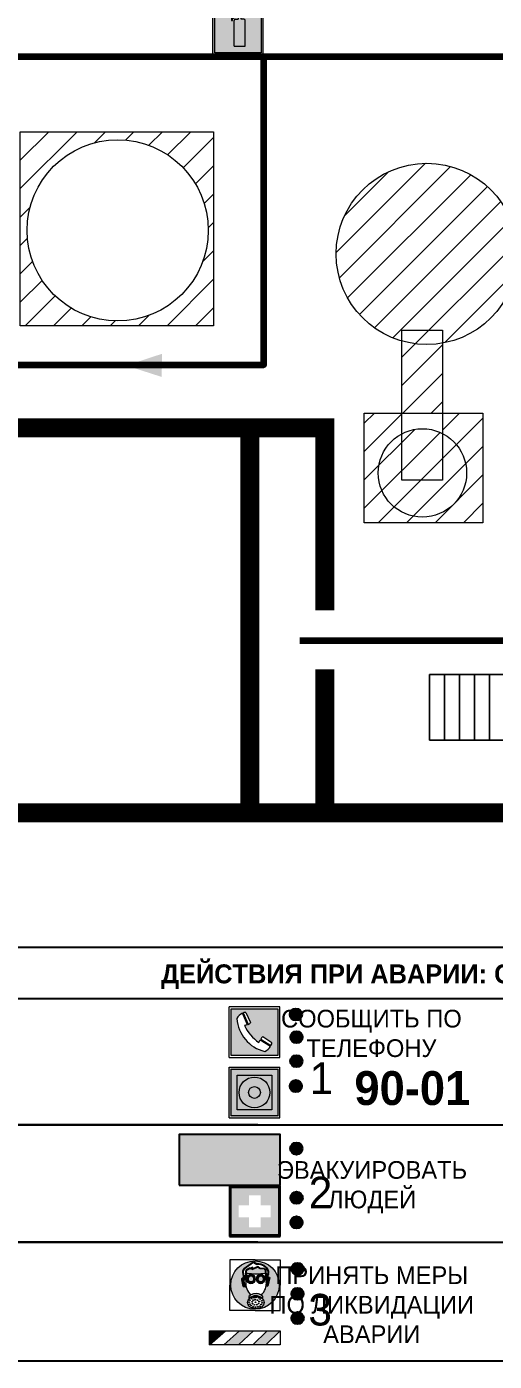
# Model space of a CAD drawing. Header units: millimetres. Extents: x 13810 to 67229, y 12374 to 21950.
# Drawn here: x 21312.1 to 21386.1, y 14572.8 to 14783.9 of the extents above; entities that cross this region are included whole.
import ezdxf

# ---------------------------------------------------------------- set-up
doc = ezdxf.new("R2010")
doc.units = ezdxf.units.MM
doc.layers.add('План_Штампы', color=7, linetype='Continuous')
doc.styles.add('обычный', font='arial.ttf')

# ---------------------------------------------------------------- blocks, each defined once
blk = doc.blocks.new('A$C38D26F80')
h = blk.add_hatch(color=5)
h.dxf.hatch_style = 1
h.paths.add_polyline_path([(-8.77, -4.48, 1), (-0.19, -4.48, 1)])
h.paths.add_polyline_path([(-6.75, -3.58), (-6.75, -3.31), (-6.62, -3.22), (-6.5, -3.22), (-6.42, -3.3), (-6.39, -3.28), (-6.59, -2.23), (-6.59, -2.01), (-6.38, -1.58), (-4.76, -0.4), (-4.13, -0.79, -0.362848), (-2.1, -2.1, -0.201049), (-2.17, -2.48, 0.085434), (-2.26, -3.13), (-1.9, -3.16), (-2.25, -4.7), (-2.4, -4.59), (-2.43, -4.34), (-2.36, -4.34), (-2.14, -3.34), (-2.47, -3.42), (-2.58, -1.95), (-2.77, -1.58), (-3.58, -1.52), (-3.92, -1.26), (-5.05, -1.73), (-4.87, -1.39), (-5.41, -1.6), (-5.41, -1.46), (-6.13, -1.87), (-6.18, -3.5), (-6.56, -3.47), (-6.37, -4.59), (-6.16, -4.43), (-6.16, -4.66), (-6.36, -4.79), (-6.37, -4.8), (-6.51, -4.76)], flags=16)
h.paths.add_polyline_path([(-6.51, -4.76), (-6.36, -4.79), (-6.37, -4.8)], flags=0)
h.paths.add_polyline_path([(-5.92, -2.34, 0.089508), (-2.67, -2.35), (-2.48, -3.88, -0.268602), (-3.4, -6.18, 0.262449), (-5.2, -6.18, -0.268602), (-6.11, -3.88)], flags=16)
edge = h.paths.add_edge_path(flags=16)
edge.add_ellipse((-5.19, -3.41), major_axis=(0, 0.842), ratio=0.848992, start_angle=0, end_angle=360)
edge = h.paths.add_edge_path(flags=0)
edge.add_ellipse((-5.19, -3.39), major_axis=(0, 0.665), ratio=0.853798, start_angle=0, end_angle=360)
edge = h.paths.add_edge_path(flags=0)
edge.add_ellipse((-5.19, -3.4), major_axis=(0, 0.528), ratio=0.864094, start_angle=0, end_angle=360)
edge = h.paths.add_edge_path(flags=16)
edge.add_ellipse((-3.47, -3.4), major_axis=(0, 0.842), ratio=0.848992, start_angle=0, end_angle=360)
h.paths.add_polyline_path([(-3.13, -6.45), (-3.13, -6.84, 0.383174), (-5.57, -6.85), (-5.57, -6.49, -0.369952)], flags=16)
edge = h.paths.add_edge_path(flags=0)
edge.add_ellipse((-3.47, -3.39), major_axis=(0, 0.665), ratio=0.853798, start_angle=0, end_angle=360)
edge = h.paths.add_edge_path(flags=0)
edge.add_ellipse((-3.47, -3.4), major_axis=(0, 0.528), ratio=0.864094, start_angle=0, end_angle=360)
edge = h.paths.add_edge_path(flags=16)
edge.add_ellipse((-4.34, -7.57), major_axis=(-1.48, 0), ratio=0.744955, start_angle=0, end_angle=360)
h.paths.add_polyline_path([(-5.01, -6.85, -1), (-5.15, -6.85, -1)], flags=0)
h.paths.add_polyline_path([(-5.33, -7.14, -1), (-5.47, -7.14, -1)], flags=0)
h.paths.add_polyline_path([(-4.61, -6.71, -1), (-4.74, -6.71, -1)], flags=16)
h.paths.add_polyline_path([(-5.43, -7.51, -1), (-5.57, -7.51, -1)], flags=0)
h.paths.add_polyline_path([(-4.26, -6.67, -1), (-4.4, -6.67, -1)], flags=16)
h.paths.add_polyline_path([(-4.74, -7.14, -1), (-4.88, -7.14, -1)], flags=0)
h.paths.add_polyline_path([(-4.93, -7.43, -1), (-5.07, -7.43, -1)], flags=0)
h.paths.add_polyline_path([(-4.41, -7.07, -1), (-4.54, -7.07, -1)], flags=0)
h.paths.add_polyline_path([(-5.33, -7.87, -1), (-5.46, -7.87, -1)], flags=0)
h.paths.add_polyline_path([(-3.8, -6.71, -1), (-3.94, -6.71, -1)], flags=16)
h.paths.add_polyline_path([(-4.85, -7.78, -1), (-4.98, -7.78, -1)], flags=0)
h.paths.add_polyline_path([(-3.96, -7.14, -1), (-4.1, -7.14, -1)], flags=0)
h.paths.add_polyline_path([(-4.33, -7.53, -1), (-4.47, -7.53, -1)], flags=0)
h.paths.add_polyline_path([(-5.09, -8.12, -1), (-5.23, -8.12, -1)], flags=0)
h.paths.add_polyline_path([(-3.5, -6.94, -1), (-3.64, -6.94, -1)], flags=0)
h.paths.add_polyline_path([(-4.54, -7.97, -1), (-4.68, -7.97, -1)], flags=0)
h.paths.add_polyline_path([(-3.66, -7.39, -1), (-3.8, -7.39, -1)], flags=0)
h.paths.add_polyline_path([(-4.73, -8.35, -1), (-4.86, -8.35, -1)], flags=0)
h.paths.add_polyline_path([(-4.09, -7.96, -1), (-4.23, -7.96, -1)], flags=0)
h.paths.add_polyline_path([(-3.77, -7.74, -1), (-3.91, -7.74, -1)], flags=0)
h.paths.add_polyline_path([(-3.22, -7.27, -1), (-3.35, -7.27, -1)], flags=0)
h.paths.add_polyline_path([(-4.34, -8.4, -1), (-4.47, -8.4, -1)], flags=0)
h.paths.add_polyline_path([(-3.16, -7.61, -1), (-3.3, -7.61, -1)], flags=0)
h.paths.add_polyline_path([(-3.9, -8.35, -1), (-4.04, -8.35, -1)], flags=0)
h.paths.add_polyline_path([(-3.32, -7.91, -1), (-3.46, -7.91, -1)], flags=0)
h.paths.add_polyline_path([(-3.55, -8.23, -1), (-3.69, -8.23, -1)], flags=0)
at = {"color": 5, "lineweight": 5}
for p, q in [((-4.48, 0), (-8.96, 0)), ((-8.96, 0), (-8.96, -4.48)), ((-4.48, 0), (0, 0)), ((0, 0), (0, -4.48)), ((-6.59, -2.01), (-6.38, -1.58)), ((-6.59, -2.23), (-6.59, -2.01)), ((-6.39, -3.28), (-6.59, -2.23)), ((-6.38, -1.58), (-4.76, -0.4)), ((-6.13, -1.87), (-6.18, -3.5)), ((-5.41, -1.46), (-6.13, -1.87)), ((-5.92, -2.34), (-6.11, -3.88)), ((-4.87, -1.39), (-5.41, -1.6)), ((-5.41, -1.6), (-5.41, -1.46)), ((-3.92, -1.26), (-5.05, -1.73)), ((-5.05, -1.73), (-4.87, -1.39)), ((-4.76, -0.4), (-4.13, -0.79)), ((-3.58, -1.52), (-3.92, -1.26)), ((-2.77, -1.58), (-3.58, -1.52)), ((-2.58, -1.95), (-2.77, -1.58)), ((-2.67, -2.34), (-2.48, -3.88)), ((-2.47, -3.42), (-2.58, -1.95)), ((-8.96, -8.96), (-8.96, -4.48)), ((-6.75, -3.31), (-6.62, -3.22)), ((-6.75, -3.58), (-6.75, -3.31)), ((-6.51, -4.76), (-6.75, -3.58)), ((-6.62, -3.22), (-6.5, -3.22)), ((-6.18, -3.5), (-6.56, -3.47)), ((-6.56, -3.47), (-6.37, -4.59)), ((-6.5, -3.22), (-6.42, -3.3)), ((-6.42, -3.3), (-6.39, -3.28)), ((-6.37, -4.59), (-6.16, -4.43)), ((-6.16, -4.66), (-6.37, -4.8)), ((-6.16, -4.43), (-6.16, -4.66)), ((-2.14, -3.34), (-2.47, -3.42)), ((-2.43, -4.34), (-2.4, -4.59)), ((-2.43, -4.34), (-2.36, -4.34)), ((-2.4, -4.59), (-2.25, -4.7)), ((-2.36, -4.34), (-2.14, -3.34)), ((-1.9, -3.16), (-2.26, -3.13)), ((-2.25, -4.7), (-1.9, -3.16)), ((0, -8.96), (0, -4.48)), ((-6.37, -4.8), (-6.51, -4.76)), ((-5.57, -6.49), (-5.57, -6.85)), ((-3.13, -6.45), (-3.13, -6.84)), ((-4.48, -8.96), (-8.96, -8.96)), ((-4.48, -8.96), (0, -8.96))]:
    blk.add_line(p, q, dxfattribs=at)
at = {"color": 5}
for p, q in [((-6.59, -2.01), (-6.38, -1.58)), ((-6.59, -2.23), (-6.59, -2.01)), ((-6.39, -3.28), (-6.59, -2.23)), ((-6.38, -1.58), (-4.76, -0.4)), ((-6.13, -1.87), (-6.18, -3.5)), ((-5.41, -1.46), (-6.13, -1.87)), ((-4.87, -1.39), (-5.41, -1.6)), ((-5.41, -1.6), (-5.41, -1.46)), ((-3.92, -1.26), (-5.05, -1.73)), ((-5.05, -1.73), (-4.87, -1.39)), ((-4.76, -0.4), (-4.13, -0.79)), ((-3.58, -1.52), (-3.92, -1.26)), ((-2.77, -1.58), (-3.58, -1.52)), ((-2.58, -1.95), (-2.77, -1.58)), ((-2.47, -3.42), (-2.58, -1.95)), ((-6.75, -3.31), (-6.62, -3.22)), ((-6.75, -3.58), (-6.75, -3.31)), ((-6.51, -4.76), (-6.75, -3.58)), ((-6.62, -3.22), (-6.5, -3.22)), ((-6.18, -3.5), (-6.56, -3.47)), ((-6.56, -3.47), (-6.37, -4.59)), ((-6.5, -3.22), (-6.42, -3.3)), ((-6.42, -3.3), (-6.39, -3.28)), ((-6.37, -4.59), (-6.16, -4.43)), ((-6.16, -4.66), (-6.37, -4.8)), ((-6.16, -4.66), (-6.36, -4.79)), ((-6.16, -4.43), (-6.16, -4.66)), ((-2.14, -3.34), (-2.47, -3.42)), ((-2.4, -4.59), (-2.43, -4.34)), ((-2.43, -4.34), (-2.36, -4.34)), ((-2.25, -4.7), (-2.4, -4.59)), ((-2.36, -4.34), (-2.14, -3.34)), ((-2.26, -3.13), (-1.9, -3.16)), ((-1.9, -3.16), (-2.25, -4.7)), ((-6.37, -4.8), (-6.51, -4.76)), ((-6.36, -4.79), (-6.51, -4.76))]:
    blk.add_line(p, q, dxfattribs=at)
at = {"color": 5, "lineweight": 5}
for centre, radius in [((-4.48, -4.48), 4.29), ((-5.4, -7.14), 0.0678), ((-5.08, -6.85), 0.0678), ((-4.81, -7.14), 0.0678), ((-4.67, -6.71), 0.0678), ((-4.47, -7.07), 0.0678), ((-4.33, -6.67), 0.0678), ((-4.03, -7.14), 0.0678), ((-3.87, -6.71), 0.0678), ((-3.57, -6.94), 0.0678), ((-5.5, -7.51), 0.0678), ((-5.4, -7.87), 0.0678), ((-5.16, -8.12), 0.0678), ((-5, -7.43), 0.0678), ((-4.91, -7.78), 0.0678), ((-4.79, -8.35), 0.0678), ((-4.61, -7.97), 0.0678), ((-4.4, -7.53), 0.0678), ((-4.4, -8.4), 0.0678), ((-4.16, -7.96), 0.0678), ((-3.97, -8.35), 0.0678), ((-3.84, -7.74), 0.0678), ((-3.73, -7.39), 0.0678), ((-3.62, -8.23), 0.0678), ((-3.39, -7.91), 0.0678), ((-3.28, -7.27), 0.0678), ((-3.23, -7.61), 0.0678)]:
    blk.add_circle(centre, radius, dxfattribs=at)
for centre, radius, start, end in [((-4.28, 6.66), 9.15, 259.6987, 280.1569), ((-2.6, -2.2), 0.513, 326.4781, 11.7739), ((-3.66, -4.24), 2.47, 171.573, 231.7124), ((-4.93, -4.24), 2.47, 308.2876, 8.427), ((-0.47, -3.05), 1.79, 161.5846, 182.4584), ((-4.33, -7.88), 1.87, 50.358, 131.5662), ((-4.34, -8.2), 1.82, 48.4943, 132.3565), ((-4.3, -7.78), 1.83, 60.5889, 119.4111)]:
    blk.add_arc(centre, radius, start, end, dxfattribs=at)
at = {"color": 5}
for centre, radius, start, end in [((-3.89, -2.66), 1.88, 17.387, 97.1599), ((-2.6, -2.2), 0.511, 326.3906, 11.8614), ((-0.35, -3.07), 1.91, 162.2553, 181.7878)]:
    blk.add_arc(centre, radius, start, end, dxfattribs=at)
at = {"color": 5, "lineweight": 5}
for centre, major_axis, ratio in [((-5.19, -3.41), (0, 0.842), 0.848992), ((-5.19, -3.39), (0, 0.665), 0.853798), ((-5.19, -3.4), (0, 0.528), 0.864094), ((-3.47, -3.4), (0, 0.842), 0.848992), ((-3.47, -3.39), (0, 0.665), 0.853798), ((-3.47, -3.4), (0, 0.528), 0.864094), ((-4.34, -7.57), (-1.48, 0), 0.744955)]:
    blk.add_ellipse(centre, major_axis=major_axis, ratio=ratio, dxfattribs=at)
blk = doc.blocks.new('A$C47DD6509')
at = {"lineweight": 5}
for points in [[(-8.69, 0), (-11.19, 0), (-11.19, -2.22)], [(-4.22, 0), (-6.45, 0), (-8.91, -2.22), (-6.61, -2.22)], [(0, 0), (-2.09, 0), (-4.36, -2.22), (-2.29, -2.22)]]:
    blk.add_hatch(color=242, dxfattribs=at).paths.add_polyline_path(points)
at = {"color": 242, "lineweight": 5}
for p, q in [((-11.19, -2.22), (-8.69, 0)), ((-11.19, -2.22), (-11.19, 0)), ((-11.19, 0), (-8.69, 0)), ((-11.19, 0), (0, 0)), ((-8.91, -2.22), (-6.45, 0)), ((-6.61, -2.22), (-4.22, 0)), ((-4.36, -2.22), (-2.09, 0)), ((-2.29, -2.22), (0, 0)), ((0, 0), (0, -2.22)), ((0, -2.22), (-11.19, -2.22))]:
    blk.add_line(p, q, dxfattribs=at)
blk = doc.blocks.new('A$C32E8229D')
at = {"true_color": 0xffffff}
blk.add_hatch(color=7, dxfattribs=at).paths.add_polyline_path([(0, 0), (0, -8), (16, -8), (16, 0)])
h = blk.add_hatch(color=126)
h.paths.add_polyline_path([(0.2, -0.2), (15.8, -0.2), (15.8, -7.8), (0.2, -7.8)])
h.paths.add_polyline_path([(13.49, -2.05), (12.08, -2.05), (11.37, -2.63, 0.162397), (11.29, -2.84), (11.29, -3.63), (10.35, -3.63), (10.35, -4.05), (11.68, -4.05), (11.68, -3.48), (12.26, -4.28), (11.29, -5.1), (11.29, -6.78), (11.85, -6.78), (11.85, -5.44), (12.8, -4.64), (12.8, -5.94), (14.46, -5.94), (14.46, -5.39), (13.45, -5.39), (13.45, -3.97), (12.46, -2.59), (13.15, -2.59), (13.69, -3.34), (14.18, -3)], flags=16)
h.paths.add_polyline_path([(10.74, -1.82, 1), (11.8, -1.82, 1)], flags=16)
h.paths.add_polyline_path([(9.39, -3.59), (5.99, -3.59), (6.56, -3.03), (5.91, -3.03), (5.1, -3.83), (5.91, -4.64), (6.56, -4.64), (5.99, -4.09), (9.39, -4.09)], flags=16)
h.paths.add_polyline_path([(4.29, -1.08), (1.72, -1.08), (1.72, -6.6), (4.29, -6.6)], flags=16)
at = {"color": 126}
blk.add_lwpolyline([(16, -8), (0, -8), (0, 0), (16, 0)], close=True, dxfattribs=at)
blk = doc.blocks.new('A$C18900ED3')
h = blk.add_hatch(color=126)
h.paths.add_polyline_path([(-0.18, -0.18), (-7.02, -0.18), (-7.02, -7.02), (-0.18, -7.02)])
h.paths.add_polyline_path([(-5.89, -4.46), (-5.89, -2.77), (-4.46, -2.77), (-4.46, -1.31), (-2.77, -1.31), (-2.77, -2.77), (-1.33, -2.77), (-1.33, -4.46), (-2.77, -4.46), (-2.77, -5.89), (-4.46, -5.89), (-4.46, -4.46)], flags=16)
at = {"color": 126}
for p, q in [((-7.2, 0), (-7.2, -7.2)), ((0, 0), (-7.2, 0)), ((0, -7.2), (0, 0)), ((-7.02, -7.02), (-7.02, -0.18)), ((-7.02, -0.18), (-0.18, -0.18)), ((-0.18, -0.18), (-0.18, -7.02)), ((-7.2, -7.2), (0, -7.2)), ((-0.18, -7.02), (-7.02, -7.02))]:
    blk.add_line(p, q, dxfattribs=at)
blk = doc.blocks.new('A$C456E1F9C')
at = {"lineweight": 5}
h = blk.add_hatch(color=242, dxfattribs=at)
h.paths.add_polyline_path([(0.51, -1.47), (0.51, -13.26), (12.29, -13.26), (12.29, -1.47)])
h.paths.add_polyline_path([(5.42, -4.95, -0.254479), (4.78, -5.4), (3.52, -2.53, -0.209735), (4.23, -2.4)], flags=16)
h.paths.add_polyline_path([(8.53, -8.6), (10.87, -10.17), (10.54, -10.76), (8.03, -9.13, -0.192251)], flags=16)
h.paths.add_polyline_path([(4.61, -5.49, 0.005518), (3.87, -5.72, 0.128647), (7.49, -10.01, 0.00809), (7.83, -9.33), (10.47, -10.97, -0.16736), (8.99, -12.25, -0.327862), (1.95, -3.95, -0.166952), (3.36, -2.62)], flags=16)
at = {"color": 242, "lineweight": 5}
for p, q in [((0, -13.77), (0, -0.97)), ((12.8, -0.97), (0, -0.97)), ((4.61, -5.49), (3.36, -2.62)), ((3.52, -2.53), (4.78, -5.4)), ((4.23, -2.4), (5.42, -4.95)), ((12.8, -13.77), (12.8, -0.97)), ((7.83, -9.33), (10.47, -10.97)), ((8.03, -9.13), (10.54, -10.76)), ((10.81, -10.12), (8.53, -8.6)), ((10.8, -10.3), (10.81, -10.12)), ((10.54, -10.76), (10.8, -10.3)), ((0, -13.77), (12.8, -13.77))]:
    blk.add_line(p, q, dxfattribs=at)
blk.add_lwpolyline([(0.51, -1.47), (12.29, -1.47), (12.29, -13.26), (0.51, -13.26)], close=True, dxfattribs=at)
for centre, radius, start, end in [((4.59, -5.34), 2.99, 114.2845, 152.1974), ((4.02, -3.27), 0.891, 76.3284, 123.7092), ((11.12, -3.31), 9.19, 183.9915, 256.6009), ((14.98, -39.1), 35.17, 107.1487, 108.4135), ((13.86, -0.94), 11.08, 205.5536, 234.8762), ((4.68, -4.59), 0.824, 276.9621, 334.0723), ((-13.31, 0.8), 23.44, 332.5487, 334.4027), ((8.94, -9.5), 0.989, 114.4092, 157.9388), ((7.87, -9.46), 3, 291.9291, 329.9329)]:
    blk.add_arc(centre, radius, start, end, dxfattribs=at)
blk = doc.blocks.new('A$C54414219')
at = {"true_color": 0xffffff}
h = blk.add_hatch(color=7, dxfattribs=at)
h.paths.add_polyline_path([(2.39, -9.45), (2.39, -18.3), (11.23, -18.3), (11.23, -9.45)], flags=0)
h.paths.add_polyline_path([(10.71, -13.87, -1), (2.92, -13.87, -1)], flags=0)
h.paths.add_polyline_path([(8.3, -13.87, -1), (5.33, -13.87, -1)], flags=0)
h.paths.add_polyline_path([(0.41, -7.47), (0.41, -20.27), (13.21, -20.27), (13.21, -7.47)])
h.paths.add_polyline_path([(0.92, -19.77), (12.71, -19.77), (12.71, -7.98), (0.92, -7.98)], flags=16)
h.paths.add_polyline_path([(11.23, -9.45), (11.23, -18.3), (2.39, -18.3), (2.39, -9.45)], flags=0)
at = {"lineweight": 5}
h = blk.add_hatch(color=242, dxfattribs=at)
h.paths.add_polyline_path([(12.71, -7.98), (0.92, -7.98), (0.92, -19.77), (12.71, -19.77)])
h.paths.add_polyline_path([(11.23, -18.3), (2.39, -18.3), (2.39, -9.45), (11.23, -9.45)], flags=16)
h.paths.add_polyline_path([(10.71, -13.87, -1), (2.92, -13.87, -1)], flags=0)
h.paths.add_polyline_path([(8.3, -13.87, -1), (5.33, -13.87, -1)], flags=0)
at = {"true_color": 0xffffff}
h = blk.add_hatch(color=7, dxfattribs=at)
h.paths.add_polyline_path([(2.39, -9.45), (2.39, -18.3), (11.23, -18.3), (11.23, -9.45)])
h.paths.add_polyline_path([(10.71, -13.87, -1), (2.92, -13.87, -1)], flags=16)
h.paths.add_polyline_path([(8.3, -13.87, -1), (5.33, -13.87, -1)], flags=0)
at = {"lineweight": 5}
h = blk.add_hatch(color=242, dxfattribs=at)
h.paths.add_polyline_path([(2.92, -13.87, 1), (10.71, -13.87, 1)])
h.paths.add_polyline_path([(8.3, -13.87, -1), (5.33, -13.87, -1)], flags=16)
at = {"color": 242, "lineweight": 5}
for p, q in [((0.41, -20.27), (0.41, -7.47)), ((0.41, -7.47), (13.21, -7.47)), ((0.41, -7.47), (13.21, -7.47)), ((13.21, -20.27), (13.21, -7.47)), ((0.41, -20.27), (13.21, -20.27))]:
    blk.add_line(p, q, dxfattribs=at)
for points in [[(0.92, -7.98), (12.71, -7.98), (12.71, -19.77), (0.92, -19.77)], [(2.39, -9.45), (11.23, -9.45), (11.23, -18.3), (2.39, -18.3)]]:
    blk.add_lwpolyline(points, close=True, dxfattribs=at)
for radius in [3.89, 1.49]:
    blk.add_circle((6.81, -13.87), radius, dxfattribs=at)
blk = doc.blocks.new('A$C3AD82952')
at = {"true_color": 0xf5f5ff}
h = blk.add_hatch(color=7, dxfattribs=at)
h.dxf.hatch_style = 1
h.paths.add_polyline_path([(8.21, 8.73, 0.414214), (7.89, 9.05), (7.22, 9.05), (7.22, 9.92), (7.59, 9.92, 1), (7.57, 10.36), (7.22, 10.36), (7.22, 10.6), (6.43, 10.6), (6.43, 10.36), (6.01, 10.36), (4.74, 9.59), (4.74, 8.69), (4.98, 8.73), (4.98, 9.26), (6.12, 9.91), (6.43, 9.91), (6.43, 9.05), (5.76, 9.05, 0.414214), (5.44, 8.73), (5.44, 2.2), (8.21, 2.2)], flags=0)
h.paths.add_polyline_path([(12.8, 12.8), (0, 12.8), (0, 0), (12.8, 0)])
h.paths.add_polyline_path([(0.51, 12.29), (12.29, 12.29), (12.29, 0.51), (0.51, 0.51)], flags=16)
h.paths.add_polyline_path([(4.74, 9.59), (6.01, 10.36), (6.43, 10.36), (6.43, 10.6), (7.22, 10.6), (7.22, 10.36), (7.59, 10.36, -0.94586), (7.59, 9.92), (7.22, 9.92), (7.22, 9.05), (7.89, 9.05, -0.414214), (8.21, 8.73), (8.21, 2.2), (5.44, 2.2), (5.44, 8.73, -0.414214), (5.76, 9.05), (6.43, 9.05), (6.43, 9.91), (6.12, 9.91), (4.98, 9.26), (4.98, 8.73), (4.74, 8.69)], flags=0)
h = blk.add_hatch(color=242)
h.dxf.hatch_style = 1
h.paths.add_polyline_path([(12.29, 12.29), (0.51, 12.29), (0.51, 0.51), (12.29, 0.51)])
h.paths.add_polyline_path([(4.74, 8.69), (4.74, 9.59), (6.01, 10.36), (6.43, 10.36), (6.43, 10.6), (7.22, 10.6), (7.22, 10.36), (7.59, 10.36, -0.94586), (7.59, 9.92), (7.22, 9.92), (7.22, 9.05), (7.89, 9.05, -0.414214), (8.21, 8.73), (8.21, 2.2), (5.44, 2.2), (5.44, 8.73, -0.414214), (5.76, 9.05), (6.43, 9.05), (6.43, 9.91), (6.12, 9.91), (4.98, 9.26), (4.98, 8.73)], flags=16)
h = blk.add_hatch(color=7, dxfattribs=at)
h.dxf.hatch_style = 1
h.paths.add_polyline_path([(8.21, 8.73, 0.414214), (7.89, 9.05), (7.22, 9.05), (7.22, 9.92), (7.59, 9.92, 1), (7.57, 10.36), (7.22, 10.36), (7.22, 10.6), (6.43, 10.6), (6.43, 10.36), (6.01, 10.36), (4.74, 9.59), (4.74, 8.69), (4.98, 8.73), (4.98, 9.26), (6.12, 9.91), (6.43, 9.91), (6.43, 9.05), (5.76, 9.05, 0.414214), (5.44, 8.73), (5.44, 2.2), (8.21, 2.2)])
at = {"color": 242, "lineweight": 5}
for p, q in [((0, 0), (0, 12.8)), ((0, 12.8), (12.8, 12.8)), ((6.01, 10.36), (4.74, 9.59)), ((6.01, 10.36), (6.43, 10.36)), ((7.22, 10.6), (6.43, 10.6)), ((6.43, 10.6), (6.43, 10.36)), ((7.22, 10.36), (7.22, 10.6)), ((7.59, 10.36), (7.22, 10.36)), ((12.8, 0), (12.8, 12.8)), ((4.74, 9.59), (4.74, 8.69)), ((4.74, 8.69), (4.98, 8.73)), ((4.98, 9.26), (6.12, 9.91)), ((4.98, 8.73), (4.98, 9.26)), ((5.44, 2.2), (5.44, 8.73)), ((5.76, 9.05), (6.43, 9.05)), ((6.12, 9.91), (6.43, 9.91)), ((6.43, 9.91), (6.43, 9.05)), ((7.22, 9.05), (7.22, 9.92)), ((7.59, 9.92), (7.22, 9.92)), ((7.89, 9.05), (7.22, 9.05)), ((8.21, 2.2), (8.21, 8.73)), ((0, 0), (12.8, 0)), ((5.44, 2.2), (8.21, 2.2))]:
    blk.add_line(p, q, dxfattribs=at)
blk.add_lwpolyline([(0.51, 12.29), (12.29, 12.29), (12.29, 0.51), (0.51, 0.51)], close=True, dxfattribs=at)
for centre, radius, start, end in [((7.58, 10.14), 0.223, 273.1875, 86.8125), ((5.76, 8.73), 0.32, 90, 180), ((7.89, 8.73), 0.32, 0, 90)]:
    blk.add_arc(centre, radius, start, end, dxfattribs=at)

msp = doc.modelspace()

# ---------------------------------------------------------------- hatches: boundary and pattern name
at = {"lineweight": 0}
h = msp.add_hatch(dxfattribs=at)
h.set_pattern_fill('ANSI31', color=256, angle=180)
h.set_pattern_definition([(225, (42436.4928, 17572.97), (2.24506403, -2.24506403), [])])
h.paths.add_polyline_path([(21341.64, 14736.61), (21341.64, 14767.31), (21311.08, 14767.31), (21311.08, 14736.61)])
h.paths.add_polyline_path([(21312.16, 14751.7, -1), (21340.82, 14751.7, -1)], flags=0)
h.paths.add_polyline_path([(21340.82, 14751.7, 1), (21312.16, 14751.7, 1)], flags=16)
h.paths.add_polyline_path([(21285.3, 14762.79), (21261.52, 14762.79), (21261.52, 14738.91), (21285.3, 14738.91)])
h.paths.add_polyline_path([(21284.81, 14750.99, -1), (21262.12, 14750.99, -1)], flags=16)
h = msp.add_hatch(dxfattribs=at)
h.set_pattern_fill('ANSI31', color=256, angle=180)
h.set_pattern_definition([(225, (42397.6047, 17572.795), (2.24506403, -2.24506403), [])])
h.paths.add_polyline_path([(21367.71, 14713.33, -0.278341), (21371.44, 14719.51), (21371.44, 14722.81), (21365.49, 14722.81), (21365.49, 14705.46), (21384.26, 14705.46), (21384.26, 14722.81), (21377.85, 14722.81), (21377.85, 14719.57, -0.282788), (21381.68, 14713.33, -1)])
h.paths.add_polyline_path([(21381.68, 14713.33, 0.282788), (21377.85, 14719.57), (21377.85, 14712.18), (21371.44, 14712.18), (21371.44, 14719.51, 0.278341), (21367.71, 14713.33, 1)], flags=17)
h.paths.add_polyline_path([(21377.85, 14719.57, 0.242955), (21371.44, 14719.51), (21371.44, 14712.18), (21377.85, 14712.18)], flags=17)
h.paths.add_polyline_path([(21377.85, 14722.81), (21377.85, 14733.87, -0.113432), (21371.44, 14734.21), (21371.44, 14722.81)])
h.paths.add_polyline_path([(21371.44, 14735.93), (21371.44, 14734.21, 0.113432), (21377.85, 14733.87), (21377.85, 14735.93)])
h.paths.add_polyline_path([(21377.85, 14735.93), (21377.85, 14733.87, 0.364389), (21389.71, 14747.98, 1), (21361.05, 14747.98, 0.334737), (21371.44, 14734.21), (21371.44, 14735.93)])
h = msp.add_hatch(color=256, dxfattribs=at)
h.dxf.hatch_style = 1
h.paths.add_polyline_path([(21353.71, 14627.67, 1), (21355.65, 14627.67, 1)])
h = msp.add_hatch(color=256, dxfattribs=at)
h.dxf.hatch_style = 1
h.paths.add_polyline_path([(21353.82, 14624.09, 1), (21355.75, 14624.09, 1)])
h = msp.add_hatch(color=256, dxfattribs=at)
h.dxf.hatch_style = 1
h.paths.add_polyline_path([(21353.78, 14620.28, 1), (21355.71, 14620.28, 1)])
h = msp.add_hatch(color=256, dxfattribs=at)
h.dxf.hatch_style = 1
h.paths.add_polyline_path([(21353.7, 14616.35, 1), (21355.63, 14616.35, 1)])
h = msp.add_hatch(color=256, dxfattribs=at)
h.dxf.hatch_style = 1
h.paths.add_polyline_path([(21353.78, 14606.46, 1), (21355.71, 14606.46, 1)])
h = msp.add_hatch(color=256, dxfattribs=at)
h.dxf.hatch_style = 1
h.paths.add_polyline_path([(21353.82, 14598.68, 1), (21355.75, 14598.68, 1)])
h = msp.add_hatch(color=256, dxfattribs=at)
h.dxf.hatch_style = 1
h.paths.add_polyline_path([(21353.81, 14594.78, 1), (21355.75, 14594.78, 1)])
h = msp.add_hatch(color=256, dxfattribs=at)
h.dxf.hatch_style = 1
h.paths.add_polyline_path([(21353.97, 14587.43, 1), (21355.9, 14587.43, 1)])
h = msp.add_hatch(color=256, dxfattribs=at)
h.dxf.hatch_style = 1
h.paths.add_polyline_path([(21353.97, 14583.48, 1), (21355.9, 14583.48, 1)])
h = msp.add_hatch(color=256, dxfattribs=at)
h.dxf.hatch_style = 1
h.paths.add_polyline_path([(21353.97, 14579.65, 1), (21355.9, 14579.65, 1)])

# ---------------------------------------------------------------- linework, layer by layer
at = {"lineweight": 100, "const_width": 3}
for points in [[(21555.5, 14659.59), (21665.87, 14659.59), (21668.16, 14659.59), (21668.16, 14850.49), (21175.75, 14850.49), (21175.75, 14659.59), (21555.5, 14659.59)], [(21210.53, 14720.48), (21347.4, 14720.48), (21347.4, 14659.59)], [(21359.27, 14691.6), (21359.27, 14720.48), (21347.4, 14720.48)], [(21359.27, 14659.59), (21359.27, 14682.26)]]:
    msp.add_lwpolyline(points, dxfattribs=at)
at = {"color": 126, "lineweight": 100, "true_color": 0x008754}
for points in [[(21561.31, 14692.61), (21561.31, 14667.43), (21526.11, 14667.43), (21526.11, 14779.16), (21255.04, 14779.16), (21255.04, 14730.43), (21349.58, 14730.43), (21349.58, 14779.16)], [(21355.28, 14686.85), (21486.24, 14686.85), (21486.24, 14779.16)]]:
    msp.add_lwpolyline(points, dxfattribs=at)
at = {"lineweight": 0}
for points in [[(21341.64, 14736.61), (21311.08, 14736.61), (21311.08, 14767.31), (21341.64, 14767.31)], [(21377.85, 14712.18), (21371.44, 14712.18), (21371.44, 14735.93), (21377.85, 14735.93)], [(21384.26, 14705.46), (21365.49, 14705.46), (21365.49, 14722.81), (21384.26, 14722.81)], [(21453.87, 14671.07), (21375.79, 14671.07), (21375.79, 14681.47), (21453.87, 14681.47)], [(21378.17, 14681.47), (21375.79, 14681.47), (21375.79, 14671.07), (21378.17, 14671.07)], [(21380.55, 14681.47), (21378.17, 14681.47), (21378.17, 14671.07), (21380.55, 14671.07)], [(21382.93, 14681.47), (21380.55, 14681.47), (21380.55, 14671.07), (21382.93, 14671.07)], [(21385.31, 14681.47), (21382.93, 14681.47), (21382.93, 14671.07), (21385.31, 14671.07)], [(21387.69, 14681.47), (21385.31, 14681.47), (21385.31, 14671.07), (21387.69, 14671.07)]]:
    msp.add_lwpolyline(points, close=True, dxfattribs=at)
for points in [[(21290.23, 14630.21), (21434, 14630.21), (21434, 14638.26), (21290.23, 14638.26)], [(21290.23, 14630.21), (21434, 14630.21), (21434, 14572.81), (21290.23, 14572.81)]]:
    msp.add_lwpolyline(points, close=True)
for points in [[(21348.65, 14610.21), (21290.23, 14610.21), (21434, 14610.21)], [(21348.65, 14591.64), (21290.23, 14591.64), (21434, 14591.64)]]:
    msp.add_lwpolyline(points)
for centre, radius in [((21326.49, 14751.7), 14.33), ((21375.38, 14747.98), 14.33), ((21374.69, 14713.33), 6.99)]:
    msp.add_circle(centre, radius, dxfattribs=at)
for centre in [(21354.68, 14627.67), (21354.78, 14624.09), (21354.75, 14620.28), (21354.66, 14616.35), (21354.75, 14606.46), (21354.79, 14598.68), (21354.78, 14594.78), (21354.94, 14587.43), (21354.93, 14583.48), (21354.94, 14579.65)]:
    msp.add_circle(centre, 0.966)
at = {"layer": 'План_Штампы', "color": 126, "true_color": 0x008754}
msp.add_solid([(21333.48, 14732.17), (21333.47, 14728.51), (21327.85, 14730.32)], dxfattribs=at)

# ---------------------------------------------------------------- block references
for name, p, xscale, yscale, zscale in [('A$C3AD82952', (21341.52, 14779.45), 0.625, 0.625, 0.625), ('A$C456E1F9C', (21344.12, 14629.49), 0.625, 0.625, 0.625), ('A$C54414219', (21343.87, 14624), 0.625, 0.625, 0.625), ('A$C18900ED3', (21352.19, 14600.54), 1.111111111007631, 1.111111111007631, 1.111111111007631), ('A$C38D26F80', (21352.21, 14588.87), 0.8928571427240968, 0.8928571427240968, 0.8928571427240968)]:
    msp.add_blockref(name, p, dxfattribs=dict(xscale=xscale, yscale=yscale, zscale=zscale))
at = {"xscale": -1}
msp.add_blockref('A$C32E8229D', (21352.19, 14608.69), dxfattribs=at)
at = {"color": 242, "true_color": 0xc1121c}
msp.add_blockref('A$C47DD6509', (21352.21, 14577.65), dxfattribs=at)

# ---------------------------------------------------------------- texts
at = {"lineweight": 0, "attachment_point": 5, "style": 'обычный'}
for s, insert, char_height, width in [('{\\fProxima Nova Rg|b1|i0|c204|p2;ДЕЙСТВИЯ ПРИ АВАРИИ: СОХРАНЯЙТЕ СПОКОЙСТВИЕ\\H1.6644x; }', (21389.85, 14633.66), 3, 175.1736), ('{\\fProxima Nova Rg|b0|i0|c204|p2;СООБЩИТЬ ПО \\PТЕЛЕФОНУ}', (21366.62, 14624.66), 2.8, 126.6484), ('{\\fProxima Nova Rg|b0|i0|c204|p2;1\\H1.1667x; }', (21358.72, 14617.6), 5, 126.6484), ('{\\fProxima Nova Rg|b1|i0|c204|p2;\\H1.0714x;90-01\\fProxima Nova Rg|b0|i0|c204|p2;\\H0.93331x; \\H1.3449x; }', (21373.09, 14615.99), 5, 126.6484), ('{\\fProxima Nova Rg|b0|i0|c204|p2;ЭВАКУИРОВАТЬ \\PЛЮДЕЙ}', (21366.72, 14600.34), 2.8, 126.6484), ('{\\fProxima Nova Rg|b0|i0|c204|p2;2\\H1.1967x; }', (21358.57, 14599.51), 5, 126.6484), ('{\\fProxima Nova Rg|b0|i0|c204|p2;ПРИНЯТЬ МЕРЫ \\PПО ЛИКВИДАЦИИ \\PАВАРИИ}', (21366.68, 14581.76), 2.8, 126.6484), ('{\\fProxima Nova Rg|b0|i0|c204|p2;3\\H1.1967x; }', (21358.51, 14580.94), 5, 126.6484)]:
    msp.add_mtext(s, dxfattribs=dict(at, insert=insert, char_height=char_height, width=width))

doc.saveas('drawing.dxf')
